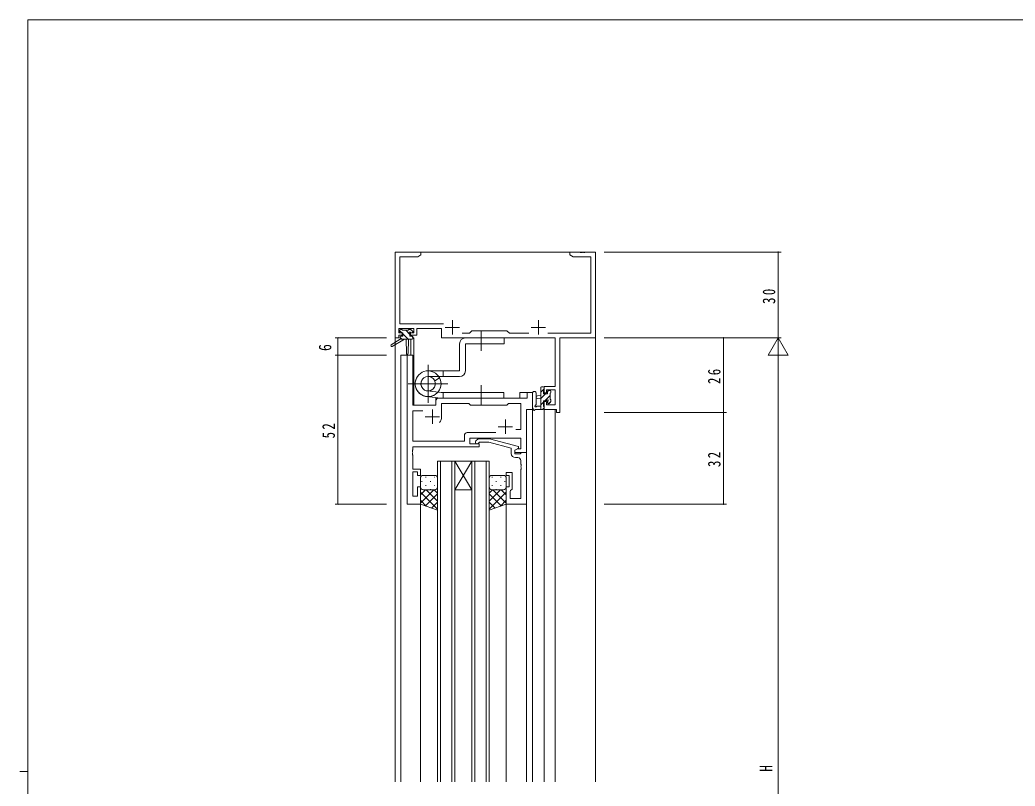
# Model space of a CAD drawing. Units: millimetres on the paper. Extents: x -397 to 397, y -282 to 282.
# Drawn here: x -396.7 to -49.2, y 11.7 to 279.3 of the extents above; entities that cross this region are included whole.
import ezdxf
from ezdxf.enums import TextEntityAlignment as Align

# ---------------------------------------------------------------- set-up
doc = ezdxf.new("R2010")
doc.units = ezdxf.units.MM
for name, color, linetype, lineweight in [('0-1_YKK_ZWAK', 7, 'Continuous', 18), ('0-3_YKK_11', 7, 'Continuous', 18), ('0-4_YKK_12', 2, 'Continuous', 18), ('0-5_YKK_13', 4, 'Continuous', 18), ('0-7_YKK_D', 6, 'Continuous', 18)]:
    doc.layers.add(name, color=color, linetype=linetype, lineweight=lineweight)
doc.styles.add('ＭＳ ゴシック', font='')
doc.styles.get('ＭＳ ゴシック').set_extended_font_data('MS Gothic')

msp = doc.modelspace()

# ---------------------------------------------------------------- linework, layer by layer
at = {"layer": '0-1_YKK_ZWAK'}
for p, q in [((-393.908, -245.7), (-393.908, 279.3)), ((376.092, 279.3), (-393.908, 279.3)), ((-396.708, 16.8), (-393.908, 16.8))]:
    msp.add_line(p, q, dxfattribs=at)
at = {"layer": '0-3_YKK_11'}
for p, q in [((-265.661, 198.226), (-265.661, 168.226)), ((-201.119, 198.226), (-204.661, 198.226)), ((-195.661, 168.226), (-195.661, 198.226)), ((-264.031, 173.156), (-264.031, 196.596)), ((-203.57, 196.596), (-197.291, 196.596)), ((-197.291, 196.596), (-197.291, 169.856)), ((-245.661, 174.426), (-245.661, 169.426)), ((-215.661, 174.426), (-215.661, 169.426)), ((-264.361, 170.026), (-264.361, 171.526)), ((-264.361, 171.526), (-259.161, 171.526)), ((-248.809, 173.156), (-264.031, 173.156)), ((-258.161, 171.526), (-249.461, 171.526)), ((-249.461, 171.526), (-249.461, 168.226)), ((-248.161, 171.926), (-243.161, 171.926)), ((-226.661, 170.726), (-238.861, 170.726)), ((-225.791, 169.856), (-226.661, 170.726)), ((-218.161, 171.926), (-213.161, 171.926)), ((-263.261, 170.026), (-264.361, 170.026)), ((-264.361, 169.226), (-263.261, 169.226)), ((-263.261, 169.226), (-263.261, 170.026)), ((-249.461, 168.226), (-209.791, 168.226)), ((-219.011, 169.856), (-225.791, 169.856)), ((-197.291, 169.856), (-212.31, 169.856)), ((-209.791, 168.226), (-209.791, 151.326)), ((-208.161, 168.226), (-195.661, 168.226)), ((-208.161, 142.226), (-208.161, 168.226)), ((-259.529, 162.226), (-261.459, 162.226)), ((-261.459, 162.226), (-261.459, 110.226)), ((-259.529, 144.726), (-259.529, 162.226)), ((-209.791, 151.326), (-213.661, 151.326)), ((-212.861, 150.126), (-209.791, 150.126)), ((-209.791, 150.126), (-209.791, 144.856)), ((-251.459, 146.226), (-251.459, 144.726)), ((-219.589, 147.226), (-250.459, 147.226)), ((-217.659, 143.226), (-217.659, 149.226)), ((-213.661, 146.026), (-213.661, 143.226)), ((-251.459, 144.726), (-259.529, 144.726)), ((-259.529, 142.796), (-256.009, 142.796)), ((-259.529, 132.156), (-259.529, 142.796)), ((-252.659, 143.226), (-252.659, 138.226)), ((-249.459, 145.296), (-239.929, 145.296)), ((-249.459, 140.726), (-249.459, 145.296)), ((-239.929, 145.296), (-239.359, 144.726)), ((-239.359, 144.726), (-226.659, 144.726)), ((-221.789, 145.296), (-221.789, 136.226)), ((-219.859, 143.226), (-217.659, 143.226)), ((-219.859, 128.226), (-219.859, 143.226)), ((-213.661, 143.226), (-209.361, 143.226)), ((-209.791, 144.856), (-212.861, 144.856)), ((-255.159, 140.726), (-250.159, 140.726)), ((-227.159, 139.726), (-227.159, 134.726)), ((-229.659, 137.226), (-224.659, 137.226)), ((-221.789, 136.226), (-223.493, 136.226)), ((-241.489, 132.156), (-259.529, 132.156)), ((-241.489, 134.156), (-241.489, 132.156)), ((-230.509, 135.156), (-240.489, 135.156)), ((-230.509, 135.156), (-240.489, 135.156)), ((-239.559, 133.226), (-221.789, 133.226)), ((-239.559, 131.226), (-239.559, 133.226)), ((-237.485, 132.25), (-236.709, 133.026)), ((-236.709, 133.026), (-232.764, 133.026)), ((-232.764, 133.026), (-222.661, 130.319)), ((-221.789, 133.226), (-221.789, 129.526)), ((-259.529, 130.226), (-236.359, 130.226)), ((-225.161, 129.747), (-232.922, 131.826)), ((-225.161, 127.926), (-225.161, 129.747)), ((-221.789, 129.526), (-222.993, 129.526)), ((-223.861, 127.726), (-222.061, 127.726)), ((-223.859, 128.226), (-219.859, 128.226)), ((-222.791, 126.426), (-223.661, 126.426)), ((-219.861, 128.226), (-219.861, 110.226)), ((-256.859, 120.226), (-256.859, 122.426)), ((-221.791, 112.156), (-221.791, 122.268)), ((-259.529, 121.426), (-257.859, 121.426)), ((-259.529, 112.926), (-259.529, 121.426)), ((-257.859, 121.426), (-257.859, 120.226)), ((-257.859, 120.226), (-256.859, 120.226)), ((-226.861, 121.226), (-224.861, 121.226)), ((-226.861, 120.226), (-226.861, 121.226)), ((-224.861, 121.226), (-224.861, 115.426)), ((-225.561, 112.156), (-221.791, 112.156)), ((-219.861, 110.226), (-226.861, 110.226))]:
    msp.add_line(p, q, dxfattribs=at)
for points in [[(-264.031, 196.596), (-257.752, 196.596), (-256.661, 197.226), (-256.661, 198.226), (-265.661, 198.226)], [(-204.661, 198.226), (-204.661, 197.226), (-203.57, 196.596)], [(-195.661, 198.226), (-199.203, 198.226), (-199.386, 198.106), (-199.936, 198.106), (-200.119, 198.226), (-200.203, 198.226), (-200.386, 198.106), (-200.936, 198.106), (-201.119, 198.226)], [(-259.161, 171.526), (-259.161, 170.026), (-260.261, 170.026), (-260.261, 169.226), (-258.161, 169.226), (-258.161, 171.526)], [(-238.861, 170.726), (-239.731, 169.856), (-242.31, 169.856)], [(-265.661, 168.226), (-264.361, 168.226), (-264.361, 169.226)], [(-213.661, 151.326), (-213.661, 149.026), (-212.861, 149.026), (-212.861, 150.126)], [(-217.659, 149.226), (-219.589, 149.226), (-219.589, 147.226)], [(-212.861, 144.856), (-212.861, 146.026), (-213.661, 146.026)], [(-226.659, 144.726), (-226.089, 145.296), (-221.789, 145.296)], [(-209.361, 143.226), (-209.361, 142.226), (-208.161, 142.226)], [(-256.859, 122.426), (-259.529, 122.426), (-259.529, 127.268), (-259.649, 127.451), (-259.649, 128.001), (-259.529, 128.184), (-259.529, 128.268), (-259.649, 128.451), (-259.649, 129.001), (-259.529, 129.184), (-259.529, 130.226)], [(-236.359, 130.226), (-236.359, 131.226), (-239.559, 131.226)], [(-232.922, 131.826), (-236.212, 131.826), (-236.637, 131.402)], [(-222.661, 130.319), (-222.661, 129.719), (-223.861, 129.026), (-223.861, 127.726)], [(-222.993, 129.526), (-223.859, 129.026), (-223.859, 128.226)], [(-222.061, 127.726), (-221.861, 127.926), (-221.561, 128.226), (-219.861, 128.226)], [(-221.791, 122.268), (-221.671, 122.451), (-221.671, 123.001), (-221.791, 123.184), (-221.791, 123.268), (-221.671, 123.451), (-221.671, 124.001), (-221.791, 124.184), (-221.791, 125.426)], [(-226.861, 110.226), (-226.861, 116.226), (-225.861, 116.226), (-225.861, 120.226), (-226.861, 120.226)], [(-261.459, 110.226), (-256.859, 110.226), (-256.859, 116.226), (-257.859, 116.226), (-257.859, 112.926), (-259.529, 112.926)], [(-224.861, 115.426), (-225.361, 114.926), (-225.561, 114.726), (-225.561, 112.156)]]:
    msp.add_lwpolyline(points, dxfattribs=at)
for centre, radius, start, end in [((-250.459, 146.226), 1, 90.00001, 179.99999), ((-252.659, 140.726), 3.2, 321.63348, 359.99999), ((-240.489, 134.156), 1, 90.00001, 179.99999), ((-237.061, 131.826), 0.6, 134.99999, 315.00001), ((-223.661, 127.926), 1.5, 180.00001, 269.99999), ((-222.791, 125.426), 1, 0.00001, 89.99999)]:
    msp.add_arc(centre, radius, start, end, dxfattribs=at)
at = {"layer": '0-4_YKK_12'}
for p, q in [((-265.661, 198.226), (-195.661, 198.226)), ((-265.661, 198.226), (-265.661, 13.226)), ((-195.661, 198.226), (-195.661, 13.226)), ((-260.161, 167.826), (-260.161, 162.226)), ((-259.161, 168.226), (-259.461, 168.226)), ((-259.161, 168.226), (-259.161, 144.726)), ((-259.461, 162.226), (-263.661, 162.226)), ((-263.661, 162.226), (-263.661, 13.226)), ((-261.459, 110.226), (-261.459, 162.226)), ((-259.461, 162.226), (-259.461, 144.726)), ((-251.461, 144.726), (-251.461, 147.226)), ((-251.461, 147.226), (-222.161, 147.226)), ((-222.161, 149.226), (-222.161, 147.226)), ((-217.661, 149.226), (-222.161, 149.226)), ((-217.661, 13.226), (-217.661, 149.226)), ((-259.461, 144.726), (-251.461, 144.726)), ((-219.859, 143.225), (-217.661, 143.225)), ((-219.859, 128.226), (-219.859, 143.225)), ((-213.661, 143.226), (-213.661, 13.226)), ((-209.761, 143.226), (-209.761, 13.226)), ((-244.859, 125.226), (-250.859, 125.226)), ((-250.859, 125.226), (-250.859, 13.226)), ((-249.859, 13.226), (-249.859, 125.226)), ((-245.859, 125.226), (-245.859, 13.226)), ((-244.859, 125.226), (-238.859, 125.226)), ((-238.859, 125.226), (-244.859, 115.226)), ((-244.859, 125.226), (-238.859, 115.226)), ((-244.859, 13.226), (-244.859, 125.226)), ((-232.859, 125.226), (-238.859, 125.226)), ((-238.859, 125.226), (-238.859, 13.226)), ((-237.859, 13.226), (-237.859, 125.226)), ((-233.859, 125.226), (-233.859, 13.226)), ((-232.859, 13.226), (-232.859, 125.226)), ((-220.161, 128.226), (-219.859, 128.226)), ((-244.859, 115.226), (-238.859, 115.226)), ((-256.861, 110.226), (-261.459, 110.226)), ((-256.861, 13.226), (-256.861, 110.226)), ((-226.861, 13.226), (-226.861, 110.226)), ((-219.861, 13.226), (-219.861, 110.526))]:
    msp.add_line(p, q, dxfattribs=at)
at = {"layer": '0-5_YKK_13'}
for p, q in [((-264.161, 170.326), (-264.161, 170.826)), ((-263.34, 170.026), (-264.16, 170.846)), ((-263.861, 171.126), (-263.361, 171.126)), ((-263.161, 170.926), (-261.061, 170.926)), ((-260.561, 169.492), (-261.995, 170.926)), ((-260.861, 171.126), (-260.261, 171.126)), ((-260.049, 171.038), (-259.549, 170.538)), ((-235.663, 163.725), (-235.663, 170.725)), ((-263.961, 167.826), (-267.028, 165.776)), ((-262.461, 167.826), (-266.706, 165.269)), ((-263.961, 168.526), (-263.961, 167.826)), ((-263.385, 167.826), (-263.961, 168.402)), ((-259.761, 167.826), (-263.961, 167.826)), ((-262.961, 170.026), (-263.861, 170.026)), ((-263.661, 168.826), (-262.961, 168.826)), ((-262.961, 168.826), (-262.961, 170.026)), ((-261.14, 167.826), (-262.961, 169.647)), ((-261.861, 167.826), (-261.759, 162.818)), ((-261.059, 167.826), (-261.159, 162.818)), ((-260.561, 169.565), (-260.561, 168.826)), ((-260.561, 168.826), (-259.761, 168.826)), ((-259.761, 170.026), (-260.1, 170.026)), ((-259.461, 168.392), (-259.895, 168.826)), ((-259.461, 168.526), (-259.461, 168.126)), ((-227.663, 168.225), (-241.163, 168.227)), ((-227.663, 166.227), (-227.663, 168.225)), ((-243.163, 166.227), (-243.163, 156.75)), ((-241.163, 156.75), (-241.163, 166.227)), ((-241.163, 166.227), (-227.663, 166.227)), ((-254.163, 145.577), (-254.163, 158.873)), ((-254.163, 156.75), (-248.863, 156.75)), ((-248.863, 154.75), (-248.863, 156.75)), ((-243.163, 156.75), (-248.863, 156.75)), ((-248.863, 154.75), (-254.163, 154.75)), ((-251.858, 153.254), (-250.132, 154.25)), ((-248.863, 154.75), (-243.163, 154.75)), ((-247.234, 152.225), (-261.093, 152.225)), ((-249.663, 149.225), (-254.421, 149.713)), ((-235.668, 151.725), (-235.668, 144.725)), ((-214.861, 143.226), (-214.861, 150.826)), ((-213.661, 150.517), (-214.861, 149.317)), ((-214.561, 151.126), (-213.961, 151.126)), ((-213.861, 150.026), (-213.861, 148.726)), ((-213.661, 150.826), (-213.661, 150.226)), ((-212.007, 149.926), (-212.461, 149.472)), ((-212.461, 148.726), (-212.461, 149.626)), ((-212.161, 149.926), (-211.661, 149.926)), ((-211.361, 149.626), (-211.361, 149.126)), ((-249.878, 147.236), (-254.646, 147.751)), ((-249.878, 147.236), (-254.646, 147.751)), ((-249.663, 149.225), (-227.668, 149.225)), ((-249.663, 147.225), (-227.668, 147.225)), ((-248.863, 149.225), (-248.863, 147.225)), ((-227.668, 149.225), (-227.668, 147.225)), ((-217.661, 148.954), (-217.661, 143.792)), ((-216.461, 148.954), (-216.458, 144.993)), ((-214.861, 148.126), (-216.005, 148.024)), ((-214.861, 146.926), (-216.005, 147.028)), ((-213.207, 148.726), (-214.861, 147.072)), ((-213.861, 148.726), (-212.461, 148.726)), ((-213.861, 146.326), (-213.861, 144.326)), ((-212.922, 146.326), (-213.861, 146.326)), ((-211.561, 148.127), (-213.362, 146.326)), ((-211.361, 146.082), (-212.212, 145.231)), ((-211.561, 148.926), (-211.561, 146.826)), ((-211.361, 146.626), (-211.361, 146.026)), ((-213.961, 143.226), (-216.641, 143.226)), ((-216.041, 144.426), (-214.861, 144.426)), ((-213.861, 145.827), (-214.861, 144.827)), ((-213.661, 143.782), (-214.217, 143.226)), ((-213.661, 144.126), (-213.661, 143.526)), ((-212.461, 145.526), (-212.461, 145.865)), ((-211.449, 145.814), (-211.949, 145.314)), ((-256.859, 119.226), (-256.859, 116.226)), ((-251.859, 120.226), (-255.859, 120.226)), ((-255.024, 119.561), (-254.824, 119.561)), ((-251.994, 119.561), (-251.794, 119.561)), ((-250.859, 116.226), (-250.859, 119.226)), ((-232.859, 116.226), (-232.859, 119.226)), ((-231.724, 119.561), (-231.924, 119.561)), ((-231.859, 120.226), (-227.859, 120.226)), ((-228.694, 119.561), (-228.894, 119.561)), ((-226.859, 119.226), (-226.859, 116.226)), ((-256.859, 110.226), (-256.859, 116.226)), ((-256.859, 116.224), (-256.859, 116.224)), ((-256.859, 113.396), (-255.028, 115.226)), ((-256.859, 110.567), (-252.2, 115.226)), ((-256.439, 118.146), (-256.239, 118.146)), ((-256.273, 115.316), (-256.239, 115.316)), ((-255.859, 115.226), (-251.859, 115.226)), ((-255.859, 115.226), (-252.259, 115.226)), ((-255.024, 116.731), (-254.824, 116.731)), ((-250.859, 111.207), (-254.878, 115.226)), ((-253.409, 118.146), (-253.209, 118.146)), ((-253.409, 115.316), (-253.209, 115.316)), ((-250.859, 114.035), (-252.049, 115.226)), ((-251.994, 116.731), (-251.794, 116.731)), ((-250.859, 116.226), (-250.859, 108.083)), ((-232.859, 116.226), (-232.859, 108.083)), ((-232.859, 114.035), (-231.668, 115.226)), ((-232.859, 111.207), (-228.84, 115.226)), ((-231.724, 116.731), (-231.924, 116.731)), ((-227.859, 115.226), (-231.859, 115.226)), ((-226.859, 110.567), (-231.518, 115.226)), ((-230.309, 118.146), (-230.509, 118.146)), ((-230.309, 115.316), (-230.509, 115.316)), ((-228.694, 116.731), (-228.894, 116.731)), ((-226.859, 113.396), (-228.689, 115.226)), ((-227.279, 118.146), (-227.479, 118.146)), ((-227.444, 115.316), (-227.479, 115.316)), ((-226.859, 110.226), (-226.859, 116.226)), ((-226.859, 116.224), (-226.859, 116.224)), ((-250.859, 108.379), (-256.859, 114.379)), ((-254.799, 109.491), (-256.859, 111.55)), ((-255.026, 109.572), (-250.859, 113.739)), ((-232.859, 108.379), (-226.859, 114.379)), ((-228.691, 109.572), (-232.859, 113.739)), ((-228.918, 109.491), (-226.859, 111.55)), ((-250.859, 108.083), (-256.859, 110.226)), ((-252.942, 108.827), (-250.859, 110.91)), ((-230.776, 108.827), (-232.859, 110.91)), ((-232.859, 108.083), (-226.859, 110.226))]:
    msp.add_line(p, q, dxfattribs=at)
for centre, radius, start, end in [((-263.861, 170.826), 0.3, 90, 180), ((-263.861, 170.326), 0.3, 180, 270), ((-263.361, 170.926), 0.2, 0, 90), ((-260.861, 170.926), 0.2, 90, 180), ((-260.261, 170.826), 0.3, 45, 90), ((-259.761, 170.326), 0.3, 270, 45), ((-263.661, 168.526), 0.3, 90, 180), ((-260.561, 170.026), 0.25, 33.05573, 236.94427), ((-260.861, 169.565), 0.3, 0, 56.94427), ((-260.1, 170.326), 0.3, 213.05573, 270), ((-259.761, 168.526), 0.3, 0, 90), ((-259.761, 168.126), 0.3, 270, 0), ((-241.163, 166.227), 2, 90, 180), ((-266.861, 165.526), 0.3, 123.76905, 301.06147), ((-261.459, 162.824), 0.3, 181.16963, 358.85539), ((-254.163, 152.25), 4.5, 90, 26.3878), ((-254.163, 152.225), 4.5, 147.39768, 83.84229), ((-243.163, 156.75), 2, 270, 0), ((-254.163, 152.225), 2.525, 90, 24.04725), ((-254.163, 152.225), 2.525, 147.39768, 84.14137), ((-217.061, 148.954), 0.6, 0.04023, 180.04023), ((-214.561, 150.826), 0.3, 90, 180), ((-213.961, 150.826), 0.3, 0, 90), ((-213.861, 150.226), 0.2, 270, 0), ((-212.161, 149.626), 0.3, 90, 180), ((-211.661, 149.626), 0.3, 0, 90), ((-249.663, 149.225), 2, 263.84229, 269.99997), ((-246.163, 149.225), 2, 266.45776, 269.99995), ((-215.961, 147.526), 0.5, 95.09207, 264.90793), ((-212.922, 146.626), 0.3, 270, 326.94427), ((-212.461, 146.326), 0.25, 303.05573, 146.94427), ((-212.161, 145.865), 0.3, 123.05573, 180), ((-211.561, 149.126), 0.2, 270, 0), ((-211.561, 146.626), 0.2, 0, 90), ((-211.661, 146.026), 0.3, 315, 0), ((-217.361, 143.792), 0.3, 180, 229.47122), ((-217.751, 143.336), 0.3, 349.47122, 49.47122), ((-217.161, 143.226), 0.3, 169.47122, 330), ((-216.641, 142.926), 0.3, 90, 150), ((-216.561, 144.426), 0.3, 109.18976, 330), ((-216.758, 144.993), 0.3, 289.18976, 0.04023), ((-216.041, 144.126), 0.3, 90, 150), ((-213.961, 143.526), 0.3, 270, 0), ((-213.861, 144.126), 0.2, 360, 90), ((-212.161, 145.526), 0.3, 180, 315), ((-255.859, 119.226), 1, 90.0001, 180.0001), ((-251.859, 119.226), 1, 0.0001, 90.0001), ((-231.859, 119.226), 1, 89.9999, 179.9999), ((-227.859, 119.226), 1, 359.9999, 89.9999), ((-255.859, 116.226), 1, 180.0001, 270.0001), ((-251.859, 116.226), 1, 270.0001, 0.0001), ((-231.859, 116.226), 1, 179.9999, 269.9999), ((-227.859, 116.226), 1, 269.9999, 359.9999)]:
    msp.add_arc(centre, radius, start, end, dxfattribs=at)
at = {"layer": '0-7_YKK_D'}
for p, q in [((-192.661, 198.226), (-130.899, 198.226)), ((-131.899, 198.226), (-131.899, 168.226)), ((-268.661, 168.226), (-286.661, 168.226)), ((-285.661, 168.226), (-285.661, 162.226)), ((-192.661, 168.226), (-150.013, 168.226)), ((-192.661, 168.226), (-130.899, 168.226)), ((-192.661, 168.226), (-130.899, 168.226)), ((-151.013, 142.226), (-151.013, 168.226)), ((-131.899, 168.226), (-131.899, 156.102)), ((-131.899, 168.226), (-128.399, 162.164)), ((-268.661, 162.226), (-286.661, 162.226)), ((-268.661, 162.226), (-286.661, 162.226)), ((-285.661, 162.226), (-285.661, 110.226)), ((-131.899, -124.774), (-131.899, 161.226)), ((-192.661, 142.226), (-150.013, 142.226)), ((-192.661, 142.226), (-150.013, 142.226)), ((-151.013, 142.226), (-151.013, 110.226)), ((-268.661, 110.226), (-286.661, 110.226)), ((-192.661, 110.226), (-150.013, 110.226))]:
    msp.add_line(p, q, dxfattribs=at)
msp.add_lwpolyline([(-131.899, 168.226), (-135.399, 162.164), (-128.399, 162.164)], dxfattribs=at)
for centre, start, end in [((-131.899, 198.226), 90, 270), ((-131.899, 198.226), 270, 90), ((-285.661, 168.226), 90, 270), ((-285.661, 168.226), 270, 90), ((-151.013, 168.226), 90, 270), ((-151.013, 168.226), 270, 90), ((-285.661, 162.226), 90, 270), ((-285.661, 162.226), 90, 270), ((-285.661, 162.226), 270, 90), ((-285.661, 162.226), 270, 90), ((-151.013, 142.226), 90, 270), ((-151.013, 142.226), 90, 270), ((-151.013, 142.226), 270, 90), ((-151.013, 142.226), 270, 90), ((-285.661, 110.226), 90, 270), ((-285.661, 110.226), 270, 90), ((-151.013, 110.226), 90, 270), ((-151.013, 110.226), 270, 90)]:
    msp.add_arc(centre, 0.106, start, end, dxfattribs=at)

# ---------------------------------------------------------------- texts
at = {"layer": '0-7_YKK_D', "color": 7, "style": 'ＭＳ ゴシック', "width": 0.8}
for s, p in [('6', (-286.661, 163.667)), ('H', (-132.699, 16.679))]:
    msp.add_text(s, height=4.399, rotation=90, dxfattribs=at).set_placement(p, align=Align.BOTTOM_LEFT)
at = {"layer": '0-7_YKK_D', "color": 7, "char_height": 4.399, "attachment_point": 7, "rotation": 90, "style": 'ＭＳ ゴシック'}
for s, insert in [('\\T1.37;\\W0.75;30', (-132.899, 180.095)), ('\\T1.37;\\W0.75;26', (-152.013, 152.132)), ('\\T1.37;\\W0.75;52', (-286.661, 133.144)), ('\\T1.37;\\W0.75;32', (-152.013, 123.144))]:
    msp.add_mtext(s, dxfattribs=dict(at, insert=insert))

doc.saveas('drawing.dxf')
